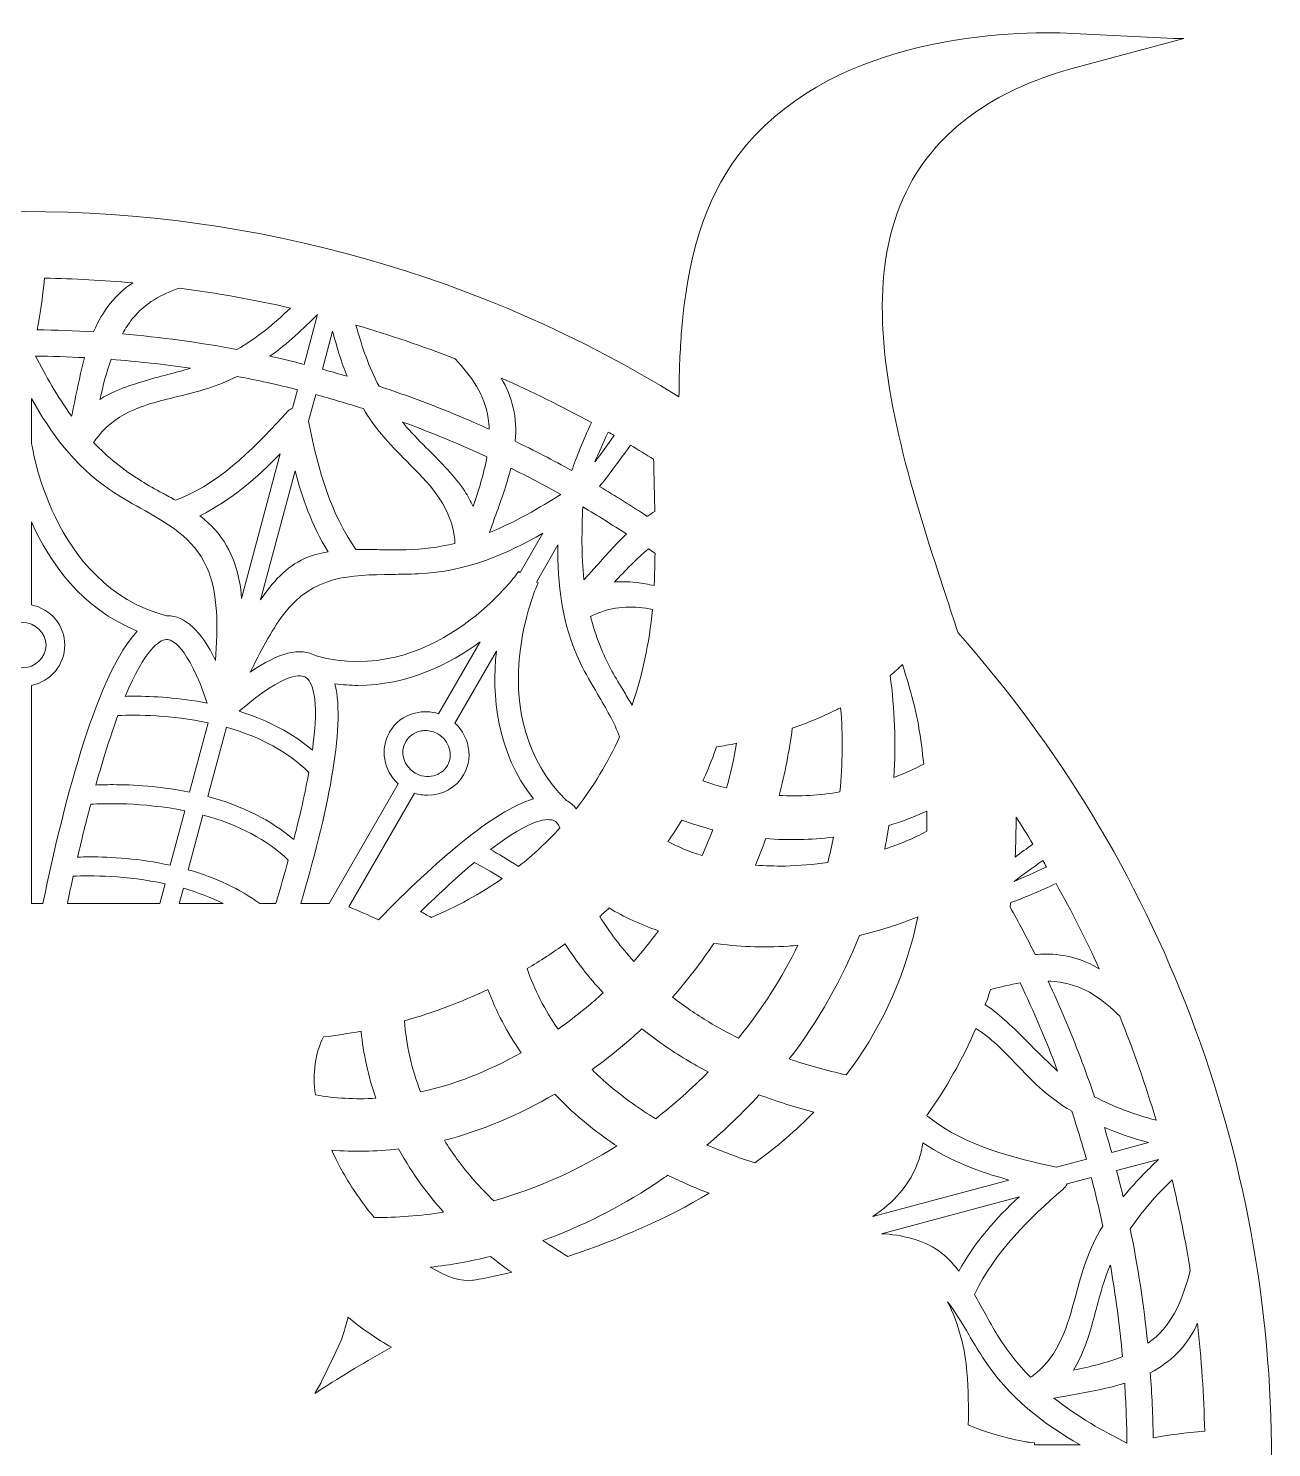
# Model space of a CAD drawing. Header units: millimetres. Extents: x -62 to 1216, y -386 to -56.
# Drawn here: x 1074 to 1215.7, y -218.4 to -56.8 of the extents above; entities that cross this region are included whole.
import ezdxf

# ---------------------------------------------------------------- set-up
doc = ezdxf.new("R2010")
doc.units = ezdxf.units.MM
doc.header["$MEASUREMENT"] = 0
doc.layers.add('Layer 1', color=7, linetype='Continuous')

msp = doc.modelspace()

# ---------------------------------------------------------------- linework, layer by layer
at = {"layer": 'Layer 1', "lineweight": 0}
for points, knots in [([(1215.65, -219.74), (1215.65, -184.9), (1202.99, -151.57), (1179.92, -125.61), (1179.48, -124.26), (1178.98, -122.7), (1178.49, -121.24), (1175.29, -111.5), (1171.28, -99.31), (1171.29, -88.37), (1171.33, -83.41), (1172.21, -78.71), (1174.39, -74.63), (1177.69, -68.43), (1183.89, -63.84), (1192.79, -61.35), (1192.79, -61.35), (1205.64, -57.92), (1205.64, -57.92), (1205.64, -57.92), (1204.52, -57.89), (1204.52, -57.89), (1204.52, -57.89), (1192.31, -57.29), (1192.31, -57.29), (1184.33, -57.02), (1164.86, -57.97), (1154.83, -71.28), (1151.07, -76.27), (1149.05, -83), (1148.39, -91.64), (1148.23, -93.8), (1148.15, -96.06), (1148.13, -98.72), (1125.82, -84.91), (1100.04, -77.61), (1073.52, -77.61), (1047.02, -77.61), (1021.25, -84.9), (998.94, -98.71), (998.89, -93.28), (998.47, -88.88), (997.62, -84.92), (995.52, -75.15), (990.23, -67.89), (981.86, -63.08), (974.59, -58.9), (965.19, -56.75), (954.74, -57.11), (954.74, -57.11), (942.53, -57.89), (942.53, -57.89), (942.53, -57.89), (941.41, -57.92), (941.41, -57.92), (941.41, -57.92), (954.33, -61.37), (954.33, -61.37), (963.24, -63.86), (969.35, -68.43), (972.66, -74.63), (974.83, -78.71), (975.71, -83.41), (975.75, -88.37), (975.76, -99.31), (971.75, -111.5), (968.55, -121.24), (968.06, -122.71), (967.56, -124.27), (967.12, -125.62), (944.05, -151.58), (931.39, -184.9), (931.39, -219.74), (931.39, -219.81), (931.39, -219.89), (931.39, -219.97), (931.39, -220.01), (931.39, -220.05), (931.39, -220.09), (931.39, -258.05), (946.18, -293.74), (973.02, -320.59), (989.61, -337.18), (1010.11, -349.48), (1032.31, -356.17), (1037.18, -358.81), (1042.08, -361.34), (1046.65, -363.67), (1046.65, -363.67), (1047.18, -363.94), (1047.18, -363.94), (1053.82, -367.34), (1060.68, -370.85), (1066.6, -375.39), (1068.49, -376.84), (1070.31, -378.42), (1072.01, -380.08), (1072.01, -380.08), (1073.38, -381.42), (1073.38, -381.42), (1073.38, -381.42), (1074.76, -380.08), (1074.76, -380.08), (1076.46, -378.42), (1078.28, -376.84), (1080.17, -375.39), (1086.09, -370.85), (1092.95, -367.34), (1099.58, -363.95), (1099.58, -363.95), (1100.12, -363.67), (1100.12, -363.67), (1104.57, -361.39), (1109.35, -358.93), (1114.14, -356.34), (1136.58, -349.69), (1157.28, -337.33), (1174.02, -320.59), (1200.87, -293.74), (1215.65, -258.05), (1215.65, -220.09), (1215.65, -220.05), (1215.65, -220.01), (1215.65, -219.97), (1215.65, -219.89), (1215.65, -219.81), (1215.65, -219.74)], [0, 0, 0, 0, 1, 1, 1, 2, 2, 2, 3, 3, 3, 4, 4, 4, 5, 5, 5, 6, 6, 6, 7, 7, 7, 8, 8, 8, 9, 9, 9, 10, 10, 10, 11, 11, 11, 12, 12, 12, 13, 13, 13, 14, 14, 14, 15, 15, 15, 16, 16, 16, 17, 17, 17, 18, 18, 18, 19, 19, 19, 20, 20, 20, 21, 21, 21, 22, 22, 22, 23, 23, 23, 24, 24, 24, 25, 25, 25, 26, 26, 26, 27, 27, 27, 28, 28, 28, 29, 29, 29, 30, 30, 30, 31, 31, 31, 32, 32, 32, 33, 33, 33, 34, 34, 34, 35, 35, 35, 36, 36, 36, 37, 37, 37, 38, 38, 38, 39, 39, 39, 40, 40, 40, 41, 41, 41, 42, 42, 42, 42]), ([(1075.84, -85.2), (1079.21, -85.26), (1082.56, -85.44), (1085.9, -85.74), (1083.96, -87.02), (1082.51, -88.84), (1081.44, -91.32), (1079.28, -91.19), (1077.12, -91.11), (1075, -91.09), (1075.35, -89.55), (1075.62, -87.45), (1075.84, -85.2)], [0, 0, 0, 0, 1, 1, 1, 2, 2, 2, 3, 3, 3, 4, 4, 4, 4]), ([(1091.24, -86.34), (1095.49, -86.9), (1099.71, -87.65), (1103.86, -88.61), (1102.04, -90.38), (1100.02, -92.05), (1097.74, -93.33), (1093.44, -92.51), (1089.07, -91.92), (1084.72, -91.55), (1085.07, -90.92), (1085.44, -90.36), (1085.85, -89.85), (1087.33, -88.01), (1089.19, -87.03), (1091.24, -86.34)], [0, 0, 0, 0, 1, 1, 1, 2, 2, 2, 3, 3, 3, 4, 4, 4, 5, 5, 5, 5]), ([(1106.94, -89.35), (1106.94, -89.36), (1106.95, -89.36), (1106.96, -89.36), (1106.96, -89.36), (1105.44, -95.03), (1105.44, -95.03), (1104.18, -94.71), (1102.87, -94.4), (1101.53, -94.1), (1103.55, -92.64), (1105.35, -90.96), (1106.94, -89.35)], [0, 0, 0, 0, 1, 1, 1, 2, 2, 2, 3, 3, 3, 4, 4, 4, 4]), ([(1108.67, -91.24), (1109.18, -93.21), (1109.71, -94.86), (1110.33, -96.38), (1109.44, -96.12), (1108.51, -95.85), (1107.51, -95.58), (1107.51, -95.58), (1108.67, -91.24), (1108.67, -91.24)], [0, 0, 0, 0, 1, 1, 1, 2, 2, 2, 3, 3, 3, 3]), ([(1122.64, -94.41), (1124.47, -96.36), (1125.98, -98.42), (1126.39, -101.19), (1126.45, -101.57), (1126.49, -101.98), (1126.5, -102.41), (1125.47, -101.94), (1124.57, -101.54), (1123.71, -101.18), (1120.58, -99.85), (1117.3, -98.62), (1113.96, -97.52), (1112.82, -95.35), (1112.01, -93.07), (1111.33, -90.55), (1115.16, -91.67), (1118.93, -92.95), (1122.64, -94.41)], [0, 0, 0, 0, 1, 1, 1, 2, 2, 2, 3, 3, 3, 4, 4, 4, 5, 5, 5, 6, 6, 6, 6]), ([(1080.42, -94.26), (1079.97, -95.85), (1079.63, -97.53), (1079.3, -99.16), (1079.18, -99.74), (1079.06, -100.33), (1078.93, -100.92), (1077.31, -98.69), (1075.96, -96.27), (1074.82, -94.09), (1076.64, -94.1), (1078.52, -94.16), (1080.42, -94.26)], [0, 0, 0, 0, 1, 1, 1, 2, 2, 2, 3, 3, 3, 4, 4, 4, 4]), ([(1082.15, -99.01), (1082.52, -97.43), (1082.91, -95.9), (1083.43, -94.45), (1086.41, -94.68), (1089.44, -95.02), (1092.47, -95.47), (1091.6, -95.73), (1090.73, -95.96), (1089.88, -96.18), (1087.94, -96.7), (1085.93, -97.23), (1084.02, -98.03), (1083.36, -98.31), (1082.73, -98.64), (1082.15, -99.01)], [0, 0, 0, 0, 1, 1, 1, 2, 2, 2, 3, 3, 3, 4, 4, 4, 5, 5, 5, 5]), ([(1090.96, -98.7), (1092.1, -98.42), (1093.29, -98.13), (1094.45, -97.76), (1095.58, -97.4), (1096.68, -96.95), (1097.8, -96.39), (1100.09, -96.83), (1102.4, -97.34), (1104.67, -97.92), (1104.67, -97.92), (1104.11, -100.01), (1104.11, -100.01), (1103.9, -100.08), (1103.72, -100.2), (1103.56, -100.37), (1100.19, -104.05), (1096.37, -108.22), (1091.17, -110.36), (1091.04, -110.41), (1090.91, -110.46), (1090.78, -110.51), (1090.29, -110.23), (1089.8, -109.97), (1089.32, -109.7), (1088.46, -109.24), (1087.65, -108.79), (1086.89, -108.32), (1084.83, -107.05), (1083.04, -105.61), (1081.44, -103.93), (1081.62, -103.67), (1081.8, -103.43), (1081.98, -103.2), (1084.29, -100.33), (1087.53, -99.54), (1090.96, -98.7)], [0, 0, 0, 0, 1, 1, 1, 2, 2, 2, 3, 3, 3, 4, 4, 4, 5, 5, 5, 6, 6, 6, 7, 7, 7, 8, 8, 8, 9, 9, 9, 10, 10, 10, 11, 11, 11, 12, 12, 12, 12]), ([(1138.15, -101.66), (1137.23, -103.68), (1136.43, -105.61), (1135.93, -107.13), (1133.77, -105.94), (1131.61, -104.82), (1129.48, -103.79), (1129.7, -101.11), (1129.17, -98.74), (1127.88, -96.59), (1131.37, -98.13), (1134.8, -99.82), (1138.15, -101.66)], [0, 0, 0, 0, 1, 1, 1, 2, 2, 2, 3, 3, 3, 4, 4, 4, 4]), ([(1117.08, -106.02), (1119.6, -108.55), (1121.98, -110.93), (1122.52, -114.53), (1122.57, -114.82), (1122.6, -115.11), (1122.61, -115.42), (1120.79, -115.86), (1118.97, -116.1), (1117.05, -116.15), (1116.2, -116.18), (1115.27, -116.16), (1114.28, -116.14), (1113.58, -116.12), (1112.87, -116.11), (1112.14, -116.11), (1111.88, -116.11), (1111.61, -116.11), (1111.33, -116.11), (1108.47, -112.02), (1107.13, -107.47), (1105.92, -101.5), (1105.92, -101.5), (1106.74, -98.46), (1106.74, -98.46), (1108.56, -98.96), (1110.39, -99.49), (1112.17, -100.07), (1112.81, -101.14), (1113.5, -102.12), (1114.27, -103.03), (1115.15, -104.09), (1116.13, -105.07), (1117.08, -106.02)], [0, 0, 0, 0, 1, 1, 1, 2, 2, 2, 3, 3, 3, 4, 4, 4, 5, 5, 5, 6, 6, 6, 7, 7, 7, 8, 8, 8, 9, 9, 9, 10, 10, 10, 11, 11, 11, 11]), ([(1074.35, -98.93), (1076.53, -102.75), (1079.2, -106.51), (1083.26, -109.29), (1084.39, -110.06), (1085.6, -110.74), (1086.77, -111.4), (1089.88, -113.14), (1092.82, -114.79), (1094.31, -118.08), (1095.7, -121.15), (1095.56, -124.99), (1095.34, -128.76), (1093.67, -125.34), (1091.85, -123.66), (1089.82, -123.66), (1089.79, -123.66), (1089.76, -123.66), (1089.73, -123.66), (1076.51, -120.18), (1074.35, -103.83), (1074.35, -103.83), (1074.35, -103.83), (1074.35, -98.93), (1074.35, -98.93)], [0, 0, 0, 0, 1, 1, 1, 2, 2, 2, 3, 3, 3, 4, 4, 4, 5, 5, 5, 6, 6, 6, 7, 7, 7, 8, 8, 8, 8]), ([(1124.68, -111.23), (1124.41, -110.62), (1124.09, -110.04), (1123.72, -109.47), (1122.55, -107.71), (1121.06, -106.23), (1119.62, -104.8), (1118.77, -103.95), (1117.89, -103.07), (1117.1, -102.16), (1116.93, -101.97), (1116.77, -101.78), (1116.62, -101.59), (1119.88, -102.77), (1123.11, -104.1), (1126.25, -105.55), (1125.92, -107.44), (1125.3, -109.4), (1124.68, -111.23)], [0, 0, 0, 0, 1, 1, 1, 2, 2, 2, 3, 3, 3, 4, 4, 4, 5, 5, 5, 6, 6, 6, 6]), ([(1140.06, -102.73), (1140.29, -102.86), (1140.52, -102.99), (1140.75, -103.12), (1139.96, -104.23), (1139.21, -105.26), (1138.55, -106.14), (1138.97, -105.13), (1139.49, -103.96), (1140.06, -102.73)], [0, 0, 0, 0, 1, 1, 1, 2, 2, 2, 3, 3, 3, 3]), ([(1145.24, -105.84), (1145.25, -106.36), (1145.26, -106.89), (1145.28, -107.42), (1145.28, -107.42), (1145.28, -107.45), (1145.28, -107.45), (1145.31, -108.88), (1145.35, -110.32), (1145.38, -111.77), (1145.09, -111.95), (1144.81, -112.14), (1144.52, -112.34), (1142.75, -111.17), (1140.92, -110.02), (1139.06, -108.93), (1139.96, -107.86), (1141.12, -106.31), (1142.6, -104.22), (1143.48, -104.75), (1144.36, -105.28), (1145.24, -105.84)], [0, 0, 0, 0, 1, 1, 1, 2, 2, 2, 3, 3, 3, 4, 4, 4, 5, 5, 5, 6, 6, 6, 7, 7, 7, 7]), ([(1102.71, -105.22), (1102.71, -105.22), (1098.3, -121.68), (1098.3, -121.68), (1098.09, -118.94), (1097.33, -116.18), (1095.28, -113.87), (1094.79, -113.32), (1094.22, -112.8), (1093.54, -112.28), (1097.13, -110.48), (1100.08, -107.9), (1102.71, -105.22)], [0, 0, 0, 0, 1, 1, 1, 2, 2, 2, 3, 3, 3, 4, 4, 4, 4]), ([(1108.15, -116.37), (1107.12, -116.54), (1106.22, -116.8), (1105.45, -117.15), (1103.39, -118.08), (1101.77, -119.88), (1100.47, -121.84), (1100.47, -121.84), (1104.41, -107.15), (1104.41, -107.15), (1105.17, -110.13), (1106.27, -113.36), (1108.15, -116.37)], [0, 0, 0, 0, 1, 1, 1, 2, 2, 2, 3, 3, 3, 4, 4, 4, 4]), ([(1127.13, -112.52), (1127.81, -110.66), (1128.5, -108.74), (1128.97, -106.85), (1130.94, -107.82), (1132.86, -108.82), (1134.68, -109.83), (1132.29, -111.35), (1129.52, -112.98), (1126.54, -114.17), (1126.73, -113.62), (1126.93, -113.06), (1127.13, -112.52)], [0, 0, 0, 0, 1, 1, 1, 2, 2, 2, 3, 3, 3, 4, 4, 4, 4]), ([(1138.51, -118.23), (1138.11, -118.68), (1137.71, -119.13), (1137.3, -119.58), (1137, -116.72), (1137.06, -113.82), (1137.17, -111.27), (1138.86, -112.26), (1140.52, -113.29), (1142.14, -114.35), (1140.88, -115.56), (1139.68, -116.91), (1138.51, -118.23)], [0, 0, 0, 0, 1, 1, 1, 2, 2, 2, 3, 3, 3, 4, 4, 4, 4]), ([(1074.35, -112.95), (1076.41, -117.61), (1080.04, -122.81), (1086.42, -125.41), (1081.96, -130.13), (1078.24, -144.01), (1075.66, -156.42), (1075.66, -156.42), (1074.35, -156.42), (1074.35, -156.42), (1074.35, -156.42), (1074.35, -131.61), (1074.35, -131.61), (1076.55, -131.13), (1078.16, -129.22), (1078.16, -127.01), (1078.16, -124.79), (1076.55, -122.88), (1074.35, -122.41), (1074.35, -122.41), (1074.35, -112.95), (1074.35, -112.95)], [0, 0, 0, 0, 1, 1, 1, 2, 2, 2, 3, 3, 3, 4, 4, 4, 5, 5, 5, 6, 6, 6, 7, 7, 7, 7]), ([(1130.03, -118.75), (1130.03, -118.75), (1129.85, -118.62), (1129.85, -118.62), (1129.85, -118.62), (1129.55, -119.02), (1129.55, -119.02), (1129.16, -119.54), (1119.85, -131.79), (1106.8, -128.23), (1104.95, -127.23), (1102.54, -127.82), (1099.29, -130.09), (1099.29, -130.09), (1099.29, -130.08), (1099.29, -130.08), (1100.43, -127.8), (1101.61, -125.45), (1103.09, -123.5), (1106.45, -119.07), (1110.63, -119.01), (1115.47, -118.95), (1116.42, -118.94), (1117.4, -118.92), (1118.4, -118.88), (1123.99, -118.63), (1128.55, -116.61), (1132.62, -114.26), (1132.62, -114.26), (1130.03, -118.75), (1130.03, -118.75)], [0, 0, 0, 0, 1, 1, 1, 2, 2, 2, 3, 3, 3, 4, 4, 4, 5, 5, 5, 6, 6, 6, 7, 7, 7, 8, 8, 8, 9, 9, 9, 10, 10, 10, 10]), ([(1138.86, -132.58), (1139.82, -134.21), (1140.75, -135.79), (1141.37, -137.45), (1140.03, -140.41), (1138.38, -143.15), (1136.42, -145.64), (1136.11, -145.25), (1135.74, -144.94), (1135.31, -144.7), (1125.69, -135.2), (1131.63, -120.97), (1131.89, -120.36), (1131.89, -120.36), (1132.09, -119.91), (1132.09, -119.91), (1132.09, -119.91), (1131.88, -119.82), (1131.88, -119.82), (1131.88, -119.82), (1134.33, -115.58), (1134.33, -115.58), (1134.31, -119.97), (1134.74, -124.56), (1136.87, -129), (1137.46, -130.23), (1138.17, -131.43), (1138.86, -132.58)], [0, 0, 0, 0, 1, 1, 1, 2, 2, 2, 3, 3, 3, 4, 4, 4, 5, 5, 5, 6, 6, 6, 7, 7, 7, 8, 8, 8, 9, 9, 9, 9]), ([(1145.31, -120.16), (1145.31, -120.18), (1145.31, -120.2), (1145.31, -120.22), (1144.64, -120.09), (1143.98, -119.97), (1143.3, -119.89), (1142.78, -119.82), (1142.27, -119.79), (1141.76, -119.79), (1141.43, -119.79), (1141.1, -119.8), (1140.78, -119.83), (1142.02, -118.49), (1143.3, -117.17), (1144.66, -116.04), (1144.9, -116.21), (1145.15, -116.39), (1145.4, -116.56), (1145.39, -117.77), (1145.36, -118.97), (1145.31, -120.16)], [0, 0, 0, 0, 1, 1, 1, 2, 2, 2, 3, 3, 3, 4, 4, 4, 5, 5, 5, 6, 6, 6, 7, 7, 7, 7]), ([(1138.95, -123.34), (1141.06, -122.52), (1143.08, -122.56), (1145.11, -122.94), (1144.74, -126.81), (1143.96, -130.45), (1142.79, -133.85), (1142.5, -133.36), (1142.2, -132.86), (1141.91, -132.38), (1141.4, -131.55), (1140.92, -130.76), (1140.49, -129.97), (1139.4, -127.94), (1138.6, -125.9), (1138.05, -123.74), (1138.36, -123.59), (1138.66, -123.45), (1138.95, -123.34)], [0, 0, 0, 0, 1, 1, 1, 2, 2, 2, 3, 3, 3, 4, 4, 4, 5, 5, 5, 6, 6, 6, 6]), ([(1073.28, -124.43), (1074.79, -124.43), (1076.02, -125.59), (1076.02, -127.01), (1076.02, -128.43), (1074.79, -129.59), (1073.28, -129.59), (1071.78, -129.59), (1070.55, -128.43), (1070.55, -127.01), (1070.55, -125.59), (1071.78, -124.43), (1073.28, -124.43)], [0, 0, 0, 0, 1, 1, 1, 2, 2, 2, 3, 3, 3, 4, 4, 4, 4]), ([(1085.05, -132.84), (1087.32, -127.38), (1088.94, -126.44), (1089.71, -126.37), (1090.36, -126.34), (1092.11, -126.98), (1094.39, -133.61), (1091.19, -132.98), (1088.21, -132.83), (1086.07, -132.83), (1085.71, -132.83), (1085.36, -132.84), (1085.05, -132.84)], [0, 0, 0, 0, 1, 1, 1, 2, 2, 2, 3, 3, 3, 4, 4, 4, 4]), ([(1108.94, -131.42), (1109.8, -131.53), (1110.67, -131.59), (1111.53, -131.59), (1117.21, -131.59), (1122.01, -129.17), (1125.47, -126.64), (1125.47, -126.64), (1120.74, -134.83), (1120.74, -134.83), (1119.87, -134.55), (1118.96, -134.52), (1118.07, -134.74), (1116.82, -135.04), (1115.78, -135.82), (1115.15, -136.92), (1114.04, -138.84), (1114.48, -141.29), (1116.14, -142.81), (1116.14, -142.81), (1108.26, -156.45), (1108.26, -156.45), (1108.26, -156.45), (1105.04, -156.45), (1105.04, -156.45), (1107.99, -146.5), (1110.17, -136.47), (1108.94, -131.42)], [0, 0, 0, 0, 1, 1, 1, 2, 2, 2, 3, 3, 3, 4, 4, 4, 5, 5, 5, 6, 6, 6, 7, 7, 7, 8, 8, 8, 9, 9, 9, 9]), ([(1131.54, -144.53), (1127.01, -145.88), (1120.4, -151.62), (1113.89, -158.3), (1112.75, -157.75), (1111.65, -157.27), (1110.53, -156.82), (1110.53, -156.82), (1118, -143.88), (1118, -143.88), (1118.49, -144.03), (1118.99, -144.11), (1119.5, -144.11), (1121.2, -144.11), (1122.77, -143.22), (1123.59, -141.79), (1124.23, -140.69), (1124.38, -139.4), (1124.02, -138.17), (1123.76, -137.29), (1123.28, -136.52), (1122.6, -135.9), (1122.6, -135.9), (1127.33, -127.71), (1127.33, -127.71), (1126.77, -132.78), (1127.32, -139.09), (1131.54, -144.53)], [0, 0, 0, 0, 1, 1, 1, 2, 2, 2, 3, 3, 3, 4, 4, 4, 5, 5, 5, 6, 6, 6, 7, 7, 7, 8, 8, 8, 9, 9, 9, 9]), ([(1173.6, -129.22), (1174.6, -132.44), (1175.14, -134.51), (1175.42, -136.18), (1175.66, -137.63), (1175.86, -139.1), (1176.01, -140.55), (1174.93, -141.12), (1173.79, -141.63), (1172.62, -142.07), (1172.86, -138.18), (1172.71, -134.28), (1172.19, -130.45), (1172.68, -130.05), (1173.15, -129.64), (1173.6, -129.22)], [0, 0, 0, 0, 1, 1, 1, 2, 2, 2, 3, 3, 3, 4, 4, 4, 5, 5, 5, 5]), ([(1106.37, -138.97), (1104.12, -137.06), (1101.32, -135.57), (1098.04, -134.54), (1103.43, -129.86), (1105.19, -130.39), (1105.61, -130.68), (1106.27, -131.14), (1107.22, -132.83), (1106.37, -138.97)], [0, 0, 0, 0, 1, 1, 1, 2, 2, 2, 3, 3, 3, 3]), ([(1161.04, -136.47), (1162.77, -135.87), (1164.44, -135.17), (1166.01, -134.4), (1166.19, -134.31), (1166.37, -134.22), (1166.55, -134.13), (1166.81, -137.31), (1166.78, -140.53), (1166.47, -143.73), (1164.18, -144.11), (1161.85, -144.25), (1159.54, -144.13), (1160.19, -141.64), (1160.7, -139.07), (1161.04, -136.47)], [0, 0, 0, 0, 1, 1, 1, 2, 2, 2, 3, 3, 3, 4, 4, 4, 5, 5, 5, 5]), ([(1094.5, -135.86), (1094.5, -135.86), (1092.38, -143.76), (1092.38, -143.76), (1089.03, -143.07), (1085.9, -142.9), (1083.66, -142.9), (1082.89, -142.9), (1082.23, -142.92), (1081.7, -142.94), (1082.54, -139.93), (1083.38, -137.27), (1084.2, -135.03), (1086.37, -134.94), (1090.27, -134.96), (1094.5, -135.86)], [0, 0, 0, 0, 1, 1, 1, 2, 2, 2, 3, 3, 3, 4, 4, 4, 5, 5, 5, 5]), ([(1105.96, -141.5), (1105.55, -143.74), (1104.97, -146.32), (1104.24, -149.16), (1101.67, -146.96), (1098.38, -145.31), (1094.47, -144.26), (1094.47, -144.26), (1096.58, -136.37), (1096.58, -136.37), (1100.48, -137.47), (1103.64, -139.2), (1105.96, -141.5)], [0, 0, 0, 0, 1, 1, 1, 2, 2, 2, 3, 3, 3, 4, 4, 4, 4]), ([(1117, -137.99), (1117.34, -137.4), (1117.91, -136.98), (1118.59, -136.82), (1118.8, -136.76), (1119.02, -136.74), (1119.24, -136.74), (1119.73, -136.74), (1120.22, -136.87), (1120.66, -137.12), (1121.3, -137.49), (1121.76, -138.08), (1121.96, -138.77), (1122.16, -139.44), (1122.08, -140.13), (1121.74, -140.72), (1121.4, -141.31), (1120.83, -141.73), (1120.15, -141.9), (1119.45, -142.07), (1118.72, -141.96), (1118.08, -141.59), (1116.78, -140.83), (1116.29, -139.22), (1117, -137.99)], [0, 0, 0, 0, 1, 1, 1, 2, 2, 2, 3, 3, 3, 4, 4, 4, 5, 5, 5, 6, 6, 6, 7, 7, 7, 8, 8, 8, 8]), ([(1151.16, -141.81), (1151.62, -140.75), (1152.03, -139.69), (1152.41, -138.59), (1153.15, -138.49), (1153.9, -138.36), (1154.7, -138.19), (1154.4, -139.9), (1154.01, -141.61), (1153.55, -143.27), (1152.64, -143.05), (1151.74, -142.79), (1150.85, -142.48), (1150.96, -142.25), (1151.06, -142.02), (1151.16, -141.81)], [0, 0, 0, 0, 1, 1, 1, 2, 2, 2, 3, 3, 3, 4, 4, 4, 5, 5, 5, 5]), ([(1081, -151.13), (1080.49, -151.13), (1080.03, -151.14), (1079.62, -151.15), (1080.11, -149.04), (1080.61, -147.02), (1081.11, -145.13), (1082.58, -145.04), (1086.99, -144.9), (1091.82, -145.87), (1091.82, -145.87), (1090.15, -152.08), (1090.15, -152.08), (1086.65, -151.31), (1083.36, -151.13), (1081, -151.13)], [0, 0, 0, 0, 1, 1, 1, 2, 2, 2, 3, 3, 3, 4, 4, 4, 5, 5, 5, 5]), ([(1103.62, -151.49), (1103.18, -153.07), (1102.71, -154.73), (1102.19, -156.45), (1102.19, -156.45), (1100.37, -156.45), (1100.37, -156.45), (1098.1, -154.79), (1095.38, -153.5), (1092.23, -152.6), (1092.23, -152.6), (1093.9, -146.36), (1093.9, -146.36), (1097.94, -147.45), (1101.21, -149.17), (1103.62, -151.49)], [0, 0, 0, 0, 1, 1, 1, 2, 2, 2, 3, 3, 3, 4, 4, 4, 5, 5, 5, 5]), ([(1129.84, -152.22), (1128.62, -151.42), (1127.52, -150.77), (1126.65, -150.3), (1131.35, -146.7), (1133.22, -146.69), (1133.92, -147.02), (1134.08, -147.1), (1134.35, -147.3), (1134.57, -147.83), (1133.12, -149.41), (1131.55, -150.88), (1129.84, -152.22)], [0, 0, 0, 0, 1, 1, 1, 2, 2, 2, 3, 3, 3, 4, 4, 4, 4]), ([(1148.47, -146.94), (1149.62, -147.36), (1150.79, -147.73), (1151.99, -148.03), (1151.6, -149.05), (1151.2, -150.03), (1150.77, -150.97), (1150.74, -150.96), (1150.7, -150.95), (1150.67, -150.94), (1149.32, -150.53), (1148.03, -150), (1146.87, -149.37), (1147.43, -148.58), (1147.97, -147.76), (1148.47, -146.94)], [0, 0, 0, 0, 1, 1, 1, 2, 2, 2, 3, 3, 3, 4, 4, 4, 5, 5, 5, 5]), ([(1172.05, -147.55), (1173.52, -147.1), (1174.97, -146.56), (1176.37, -145.93), (1176.39, -146.7), (1176.39, -147.46), (1176.38, -148.2), (1174.88, -149), (1173.27, -149.69), (1171.57, -150.25), (1171.75, -149.36), (1171.91, -148.46), (1172.05, -147.55)], [0, 0, 0, 0, 1, 1, 1, 2, 2, 2, 3, 3, 3, 4, 4, 4, 4]), ([(1186.53, -146.61), (1187.19, -147.62), (1187.83, -148.64), (1188.45, -149.67), (1187.75, -150.17), (1187.07, -150.67), (1186.43, -151.15), (1186.51, -149.66), (1186.54, -148.14), (1186.53, -146.61)], [0, 0, 0, 0, 1, 1, 1, 2, 2, 2, 3, 3, 3, 3]), ([(1158.02, -149.04), (1160.58, -149.25), (1163.15, -149.2), (1165.73, -148.88), (1165.54, -149.85), (1165.32, -150.82), (1165.08, -151.77), (1163.48, -152), (1161.85, -152.13), (1160.22, -152.17), (1159.08, -152.18), (1157.95, -152.15), (1156.85, -152.06), (1157.26, -151.07), (1157.66, -150.06), (1158.02, -149.04)], [0, 0, 0, 0, 1, 1, 1, 2, 2, 2, 3, 3, 3, 4, 4, 4, 5, 5, 5, 5]), ([(1118.7, -157.37), (1120.93, -155.18), (1122.99, -153.29), (1124.82, -151.76), (1125.56, -152.15), (1126.68, -152.77), (1127.98, -153.6), (1125.52, -155.32), (1122.82, -156.8), (1119.9, -158.02), (1119.45, -157.77), (1119.04, -157.55), (1118.7, -157.37)], [0, 0, 0, 0, 1, 1, 1, 2, 2, 2, 3, 3, 3, 4, 4, 4, 4]), ([(1189.58, -151.54), (1189.72, -151.79), (1189.87, -152.03), (1190.01, -152.28), (1188.68, -152.89), (1187.41, -153.46), (1186.32, -153.92), (1187.26, -153.2), (1188.38, -152.39), (1189.58, -151.54)], [0, 0, 0, 0, 1, 1, 1, 2, 2, 2, 3, 3, 3, 3]), ([(1078.45, -156.42), (1078.67, -155.37), (1078.9, -154.34), (1079.12, -153.32), (1081.04, -153.25), (1085.16, -153.24), (1089.59, -154.19), (1089.59, -154.19), (1088.99, -156.43), (1088.99, -156.43), (1088.99, -156.43), (1078.45, -156.42), (1078.45, -156.42)], [0, 0, 0, 0, 1, 1, 1, 2, 2, 2, 3, 3, 3, 4, 4, 4, 4]), ([(1091.67, -154.71), (1093.32, -155.17), (1094.83, -155.76), (1096.2, -156.44), (1096.2, -156.44), (1091.2, -156.44), (1091.2, -156.44), (1091.2, -156.44), (1091.67, -154.71), (1091.67, -154.71)], [0, 0, 0, 0, 1, 1, 1, 2, 2, 2, 3, 3, 3, 3]), ([(1185.92, -156.33), (1187.42, -155.8), (1189.22, -155.03), (1191.09, -154.17), (1192.87, -157.35), (1194.51, -160.58), (1196.02, -163.88), (1194.19, -162.76), (1192.17, -162.2), (1189.9, -162.2), (1189.51, -162.2), (1189.12, -162.22), (1188.72, -162.25), (1187.78, -160.38), (1186.82, -158.56), (1185.85, -156.82), (1185.87, -156.66), (1185.9, -156.5), (1185.92, -156.33)], [0, 0, 0, 0, 1, 1, 1, 2, 2, 2, 3, 3, 3, 4, 4, 4, 5, 5, 5, 6, 6, 6, 6]), ([(1142.99, -163.03), (1141.51, -161.42), (1140.21, -159.71), (1139.11, -157.91), (1139.48, -157.59), (1139.84, -157.27), (1140.18, -156.95), (1141.88, -157.99), (1143.77, -158.86), (1145.8, -159.54), (1144.92, -160.74), (1143.98, -161.91), (1142.99, -163.03)], [0, 0, 0, 0, 1, 1, 1, 2, 2, 2, 3, 3, 3, 4, 4, 4, 4]), ([(1175.35, -157.95), (1174.04, -164.3), (1171.5, -170.08), (1167.77, -175.17), (1167.58, -175.42), (1167.39, -175.68), (1167.18, -175.96), (1164.92, -175.46), (1162.75, -174.85), (1160.69, -174.15), (1164.05, -169.76), (1166.74, -165.03), (1168.69, -160.07), (1171.01, -159.53), (1173.24, -158.81), (1175.35, -157.95)], [0, 0, 0, 0, 1, 1, 1, 2, 2, 2, 3, 3, 3, 4, 4, 4, 5, 5, 5, 5]), ([(1138.04, -167.9), (1136.86, -168.9), (1135.62, -169.86), (1134.36, -170.75), (1132.84, -168.56), (1131.65, -166.25), (1130.82, -163.86), (1132.32, -162.98), (1133.77, -162.03), (1135.16, -161.03), (1136.41, -162.99), (1137.86, -164.86), (1139.49, -166.61), (1139.01, -167.06), (1138.52, -167.49), (1138.04, -167.9)], [0, 0, 0, 0, 1, 1, 1, 2, 2, 2, 3, 3, 3, 4, 4, 4, 5, 5, 5, 5]), ([(1160.59, -161.29), (1160.94, -161.26), (1161.3, -161.23), (1161.66, -161.2), (1159.88, -164.91), (1157.61, -168.45), (1154.91, -171.77), (1153.73, -171.19), (1152.59, -170.57), (1151.52, -169.93), (1150.09, -169.07), (1148.71, -168.12), (1147.41, -167.1), (1149.11, -165.17), (1150.68, -163.12), (1152.09, -160.98), (1154.8, -161.36), (1157.66, -161.46), (1160.59, -161.29)], [0, 0, 0, 0, 1, 1, 1, 2, 2, 2, 3, 3, 3, 4, 4, 4, 5, 5, 5, 6, 6, 6, 6]), ([(1126.35, -166.22), (1127.29, -168.72), (1128.56, -171.14), (1130.14, -173.44), (1126.38, -175.57), (1122.53, -177.07), (1118.69, -177.91), (1117.67, -175.23), (1117.05, -172.51), (1116.84, -169.8), (1120.11, -168.88), (1123.3, -167.68), (1126.35, -166.22)], [0, 0, 0, 0, 1, 1, 1, 2, 2, 2, 3, 3, 3, 4, 4, 4, 4]), ([(1183.63, -166.24), (1184.76, -165.93), (1185.89, -165.67), (1187, -165.49), (1188.58, -168.79), (1190.01, -172.15), (1191.27, -175.52), (1190.22, -174.59), (1189.22, -173.59), (1188.25, -172.61), (1186.83, -171.18), (1185.37, -169.71), (1183.72, -168.45), (1183.49, -168.28), (1183.26, -168.12), (1183.03, -167.97), (1183.24, -167.4), (1183.44, -166.82), (1183.63, -166.24)], [0, 0, 0, 0, 1, 1, 1, 2, 2, 2, 3, 3, 3, 4, 4, 4, 5, 5, 5, 6, 6, 6, 6]), ([(1202.48, -181.12), (1199.98, -180.44), (1197.65, -179.63), (1195.47, -178.45), (1194.46, -175.46), (1193.32, -172.47), (1192.09, -169.56), (1191.5, -168.18), (1190.88, -166.77), (1190.18, -165.27), (1190.67, -165.29), (1191.13, -165.33), (1191.57, -165.4), (1194.41, -165.84), (1196.43, -167.4), (1198.34, -169.27), (1199.91, -173.15), (1201.29, -177.1), (1202.48, -181.12)], [0, 0, 0, 0, 1, 1, 1, 2, 2, 2, 3, 3, 3, 4, 4, 4, 5, 5, 5, 6, 6, 6, 6]), ([(1107.62, -171.64), (1109.04, -171.48), (1110.48, -171.25), (1111.91, -170.98), (1112.16, -173.54), (1112.73, -176.1), (1113.6, -178.62), (1111.24, -178.76), (1108.93, -178.63), (1106.7, -178.24), (1106.37, -175.71), (1106.68, -173.49), (1107.62, -171.64)], [0, 0, 0, 0, 1, 1, 1, 2, 2, 2, 3, 3, 3, 4, 4, 4, 4]), ([(1145.48, -180.95), (1143.61, -179.82), (1141.89, -178.59), (1140.34, -177.29), (1139.61, -176.67), (1138.91, -176.03), (1138.23, -175.36), (1139.49, -174.45), (1140.73, -173.48), (1141.92, -172.48), (1142.58, -171.92), (1143.23, -171.33), (1143.91, -170.7), (1145.49, -171.98), (1147.18, -173.15), (1148.94, -174.21), (1149.75, -174.7), (1150.6, -175.17), (1151.47, -175.63), (1149.6, -177.53), (1147.59, -179.31), (1145.48, -180.95)], [0, 0, 0, 0, 1, 1, 1, 2, 2, 2, 3, 3, 3, 4, 4, 4, 5, 5, 5, 6, 6, 6, 7, 7, 7, 7]), ([(1181.95, -170.67), (1183.68, -171.74), (1185.12, -173.24), (1186.61, -174.8), (1187.42, -175.65), (1188.26, -176.53), (1189.17, -177.36), (1190.3, -178.38), (1191.51, -179.28), (1192.88, -180.1), (1193.48, -181.92), (1194.04, -183.75), (1194.55, -185.57), (1194.55, -185.57), (1191.16, -186.48), (1191.16, -186.48), (1186.4, -185.43), (1181.02, -184.21), (1176.62, -180.81), (1176.53, -180.74), (1176.44, -180.67), (1176.35, -180.6), (1178.58, -177.47), (1180.45, -174.16), (1181.95, -170.67)], [0, 0, 0, 0, 1, 1, 1, 2, 2, 2, 3, 3, 3, 4, 4, 4, 5, 5, 5, 6, 6, 6, 7, 7, 7, 8, 8, 8, 8]), ([(1127.04, -190.31), (1125.46, -188.8), (1124.05, -187.2), (1122.84, -185.55), (1122.34, -184.87), (1121.86, -184.15), (1121.4, -183.41), (1125.66, -182.32), (1129.88, -180.55), (1133.97, -178.14), (1134.97, -179.19), (1136.02, -180.19), (1137.12, -181.11), (1138.33, -182.13), (1139.65, -183.12), (1141.04, -184.05), (1136.65, -186.81), (1131.95, -188.92), (1127.04, -190.31)], [0, 0, 0, 0, 1, 1, 1, 2, 2, 2, 3, 3, 3, 4, 4, 4, 5, 5, 5, 6, 6, 6, 6]), ([(1156.79, -185.99), (1154.88, -185.38), (1153.05, -184.69), (1151.32, -183.95), (1153.43, -182.17), (1155.42, -180.25), (1157.27, -178.23), (1159.25, -178.98), (1161.33, -179.64), (1163.49, -180.21), (1161.49, -182.26), (1159.24, -184.19), (1156.79, -185.99)], [0, 0, 0, 0, 1, 1, 1, 2, 2, 2, 3, 3, 3, 4, 4, 4, 4]), ([(1196.6, -181.97), (1198.08, -182.59), (1199.72, -183.15), (1201.63, -183.68), (1201.63, -183.68), (1197.43, -184.8), (1197.43, -184.8), (1197.16, -183.87), (1196.89, -182.92), (1196.6, -181.97)], [0, 0, 0, 0, 1, 1, 1, 2, 2, 2, 3, 3, 3, 3]), ([(1170.23, -192.09), (1172.49, -190.54), (1174.51, -188.5), (1175.48, -185.57), (1175.48, -185.57), (1175.48, -185.57), (1175.48, -185.57), (1175.67, -185), (1175.82, -184.37), (1175.93, -183.69), (1179.1, -185.82), (1182.55, -187.06), (1185.72, -187.94), (1185.72, -187.94), (1170.23, -192.09), (1170.23, -192.09)], [0, 0, 0, 0, 1, 1, 1, 2, 2, 2, 3, 3, 3, 4, 4, 4, 5, 5, 5, 5]), ([(1116.18, -184.39), (1116.98, -185.83), (1117.86, -187.21), (1118.81, -188.51), (1119.58, -189.55), (1120.41, -190.58), (1121.32, -191.59), (1118.64, -192.02), (1115.99, -192.23), (1113.41, -192.2), (1112.05, -190.58), (1110.84, -188.84), (1109.81, -187), (1109.46, -186.4), (1109.02, -185.54), (1108.57, -184.53), (1111.05, -184.75), (1113.58, -184.7), (1116.18, -184.39)], [0, 0, 0, 0, 1, 1, 1, 2, 2, 2, 3, 3, 3, 4, 4, 4, 5, 5, 5, 6, 6, 6, 6]), ([(1198.74, -189.87), (1198.52, -188.94), (1198.27, -187.96), (1197.99, -186.87), (1197.99, -186.87), (1202.77, -185.59), (1202.77, -185.59), (1201.43, -186.86), (1200.03, -188.28), (1198.74, -189.87)], [0, 0, 0, 0, 1, 1, 1, 2, 2, 2, 3, 3, 3, 3]), ([(1145.29, -188.45), (1145.81, -188.11), (1146.33, -187.75), (1146.85, -187.39), (1148.35, -188.12), (1149.93, -188.81), (1151.56, -189.45), (1146.74, -192.31), (1141.33, -194.72), (1135.47, -196.63), (1134.49, -196.06), (1133.54, -195.46), (1132.62, -194.83), (1137.02, -193.23), (1141.27, -191.09), (1145.29, -188.45)], [0, 0, 0, 0, 1, 1, 1, 2, 2, 2, 3, 3, 3, 4, 4, 4, 5, 5, 5, 5]), ([(1194.51, -197.15), (1194.04, -198.45), (1193.68, -199.78), (1193.33, -201.08), (1192.4, -204.53), (1191.52, -207.78), (1188.68, -210.05), (1188.53, -210.17), (1188.37, -210.29), (1188.19, -210.41), (1186.74, -208.95), (1185.5, -207.36), (1184.39, -205.57), (1183.95, -204.85), (1183.5, -204.03), (1183.02, -203.16), (1182.63, -202.44), (1182.22, -201.71), (1181.8, -200.98), (1184.18, -195.99), (1188.07, -192.33), (1191.85, -189), (1191.86, -188.98), (1191.88, -188.97), (1191.89, -188.96), (1192.08, -188.81), (1192.24, -188.61), (1192.34, -188.39), (1192.34, -188.39), (1195.1, -187.64), (1195.1, -187.64), (1195.58, -189.47), (1196.02, -191.33), (1196.41, -193.18), (1195.63, -194.48), (1195.01, -195.79), (1194.51, -197.15)], [0, 0, 0, 0, 1, 1, 1, 2, 2, 2, 3, 3, 3, 4, 4, 4, 5, 5, 5, 6, 6, 6, 7, 7, 7, 8, 8, 8, 9, 9, 9, 10, 10, 10, 11, 11, 11, 12, 12, 12, 12]), ([(1204.31, -187.91), (1205.14, -191.33), (1205.83, -194.79), (1206.38, -198.28), (1205.54, -201.33), (1204.57, -204.15), (1202.02, -206.18), (1201.87, -206.3), (1201.71, -206.42), (1201.53, -206.54), (1201.09, -202.16), (1200.42, -197.78), (1199.54, -193.5), (1200.89, -191.51), (1202.47, -189.71), (1204.31, -187.91)], [0, 0, 0, 0, 1, 1, 1, 2, 2, 2, 3, 3, 3, 4, 4, 4, 5, 5, 5, 5]), ([(1180.02, -198.31), (1179.26, -197.33), (1178.51, -196.58), (1177.72, -196.02), (1175.89, -194.7), (1173.52, -194.2), (1171.19, -194.05), (1171.19, -194.05), (1186.87, -189.85), (1186.87, -189.85), (1184.3, -192.28), (1181.82, -195), (1180.02, -198.31)], [0, 0, 0, 0, 1, 1, 1, 2, 2, 2, 3, 3, 3, 4, 4, 4, 4]), ([(1126.67, -196.64), (1127.44, -197.26), (1128.24, -197.86), (1129.07, -198.45), (1126.41, -199.09), (1124.74, -199.35), (1124.63, -199.36), (1123.36, -199.53), (1121.66, -198.99), (1119.8, -197.87), (1122.08, -197.61), (1124.38, -197.2), (1126.67, -196.64)], [0, 0, 0, 0, 1, 1, 1, 2, 2, 2, 3, 3, 3, 4, 4, 4, 4]), ([(1196.68, -199.17), (1196.86, -198.65), (1197.06, -198.13), (1197.28, -197.62), (1197.88, -201.06), (1198.34, -204.56), (1198.66, -208.05), (1196.92, -208.74), (1194.98, -209.2), (1193.08, -209.59), (1193.29, -209.26), (1193.48, -208.91), (1193.66, -208.55), (1194.6, -206.66), (1195.14, -204.63), (1195.66, -202.67), (1195.97, -201.51), (1196.28, -200.31), (1196.68, -199.17)], [0, 0, 0, 0, 1, 1, 1, 2, 2, 2, 3, 3, 3, 4, 4, 4, 5, 5, 5, 6, 6, 6, 6]), ([(1188.16, -217.83), (1188.09, -217.82), (1184.9, -217.44), (1181.09, -215.84), (1181.14, -213.89), (1181.09, -211.87), (1180.93, -209.77), (1180.76, -207.39), (1180.02, -204.29), (1178.74, -201.8), (1179.61, -202.95), (1180.38, -204.24), (1181.18, -205.6), (1181.66, -206.41), (1182.17, -207.26), (1182.71, -208.1), (1185.72, -212.81), (1189.75, -215.75), (1193.82, -218.11), (1193.82, -218.11), (1188.63, -218.11), (1188.63, -218.11), (1188.63, -218.11), (1188.65, -217.88), (1188.65, -217.88), (1188.65, -217.88), (1188.16, -217.83), (1188.16, -217.83)], [0, 0, 0, 0, 1, 1, 1, 2, 2, 2, 3, 3, 3, 4, 4, 4, 5, 5, 5, 6, 6, 6, 7, 7, 7, 8, 8, 8, 9, 9, 9, 9]), ([(1107.15, -211.93), (1106.98, -212.04), (1106.81, -212.15), (1106.65, -212.26), (1106.65, -212.26), (1107.32, -211.09), (1107.32, -211.09), (1107.35, -211.03), (1107.38, -210.97), (1107.41, -210.9), (1107.41, -210.9), (1108.84, -207.94), (1108.84, -207.94), (1108.84, -207.94), (1109.54, -206.45), (1109.54, -206.45), (1109.57, -206.4), (1109.59, -206.35), (1109.6, -206.31), (1109.82, -205.78), (1109.95, -205.3), (1110.07, -204.87), (1110.07, -204.87), (1110.09, -204.81), (1110.09, -204.81), (1110.12, -204.69), (1110.15, -204.57), (1110.21, -204.37), (1110.21, -204.37), (1110.44, -203.56), (1110.44, -203.56), (1112.06, -204.92), (1113.72, -206.07), (1115.39, -206.98), (1112.53, -208.57), (1109.76, -210.23), (1107.15, -211.93)], [0, 0, 0, 0, 1, 1, 1, 2, 2, 2, 3, 3, 3, 4, 4, 4, 5, 5, 5, 6, 6, 6, 7, 7, 7, 8, 8, 8, 9, 9, 9, 10, 10, 10, 11, 11, 11, 12, 12, 12, 12]), ([(1207.19, -204.27), (1207.65, -208.33), (1207.93, -212.42), (1208.03, -216.55), (1205.86, -216.74), (1203.79, -216.99), (1202.16, -217.3), (1202.12, -214.78), (1202.01, -212.29), (1201.83, -209.9), (1204.17, -208.68), (1205.86, -206.97), (1207, -204.68), (1207.07, -204.55), (1207.13, -204.41), (1207.19, -204.27)], [0, 0, 0, 0, 1, 1, 1, 2, 2, 2, 3, 3, 3, 4, 4, 4, 5, 5, 5, 5]), ([(1190.85, -212.79), (1191.43, -212.68), (1192.01, -212.58), (1192.58, -212.48), (1194.7, -212.1), (1196.89, -211.72), (1198.91, -211.08), (1199.05, -213.3), (1199.14, -215.6), (1199.17, -217.92), (1196.54, -216.57), (1193.54, -214.91), (1190.85, -212.79)], [0, 0, 0, 0, 1, 1, 1, 2, 2, 2, 3, 3, 3, 4, 4, 4, 4])]:
    msp.add_open_spline(points, degree=3, knots=knots, dxfattribs=at)

doc.saveas('drawing.dxf')
